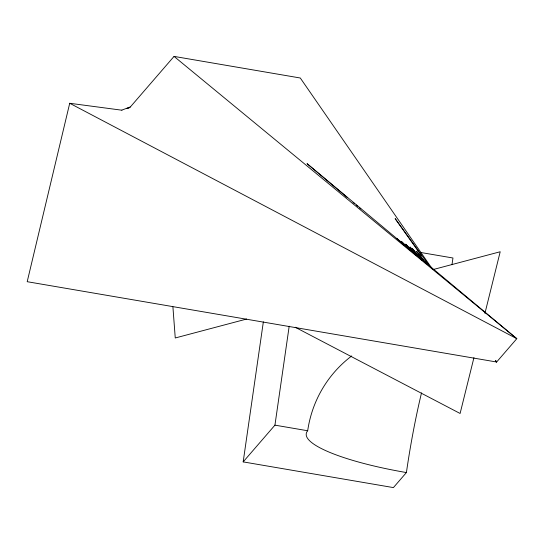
<?xml version="1.0" encoding="UTF-8"?>
<svg xmlns="http://www.w3.org/2000/svg" width="544" height="544" viewBox="0 0 544 544"><rect width="100%" height="100%" fill="white"/><g stroke="black" fill="none" stroke-linecap="round" stroke-linejoin="round"><path stroke-width="0.82" d="M421.518 392.884A120.149 15.15 -80.3 0 0 406.409 472.559L393.407 487.594L243.175 461.89L263.35 321.864M243.175 461.89L274.938 425.15L289.19 326.21M451.989 264.717L452.962 257.999L420.41 252.43M121.91 110.208L69.714 103.278L27.2 281.697L496.638 362.012L516.8 338.688L307.04 163.649L347.228 197.479M473.94 357.653L460.102 413.474L295.215 327.25M484.935 313.324L500.201 251.756L432.915 269.613M129.73 107.671L174.046 56.406L300.295 78.003L432.473 269.205M121.842 110.106L130.138 106.998M126.881 108.46L129.526 107.61L127.888 108.134M246.643 319.036L175.256 337.98L172.91 306.877M274.938 425.15L307.686 430.753A120.149 24.364 8.2 0 0 406.409 472.559M69.714 103.278L516.8 338.688L174.046 56.406M353.063 202.388L354.362 203.476M356.306 205.115L357.605 206.203M359.55 207.842L360.842 208.93M409.442 249.703L396.95 238.503L404.362 245.337M413.413 252.946L401.295 241.339L410.89 250.764M417.357 256.217L405.64 244.168L416.092 255.156M421.267 259.529L409.979 247.003L420.077 258.393M422.634 260.61L412.155 248.424L422.035 260.066M426.34 263.69L416.493 251.26L426.333 263.772M429.712 266.356L395.148 218.606L421.627 256.013M425.551 261.562L427.02 263.636M307.686 430.753A120.149 116.674 40.8 0 1 351.723 355.946M496.638 362.012L495.659 360.631L496.638 362.012"/></g></svg>
